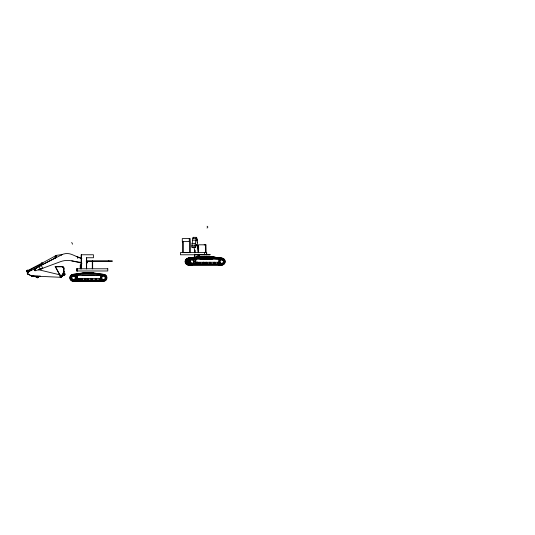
<?xml version="1.0" encoding="UTF-8"?>
<svg xmlns="http://www.w3.org/2000/svg" width="535" height="535" viewBox="0 0 535 535"><rect width="100%" height="100%" fill="white"/><g stroke="black" fill="none" stroke-linecap="round" stroke-linejoin="round"><path stroke-width="0.8" d="M192.834 258.03L192.874 257.495L192.834 258.171M196.532 239.138L196.954 239.292L196.967 241.024M194.479 252.466L194.539 250.24L195.208 250.24M194.941 252.199L195.001 250.654M26.844 271.024L26.777 270.656M26.79 270.864L27.078 270.282M71.456 276.194C70.098 277.565 72.573 280.179 72.392 279.892A2.407 2.407 0 0 1 71.456 276.194C81.541 273.231 92.916 274.301 103.315 275.545L104.044 275.639A2.227 2.227 0 0 1 104.044 279.939L72.753 279.992L74.131 279.986A2.267 2.267 0 0 0 74.131 275.605L72.472 275.605M187.39 259.997C186.019 261.361 188.521 263.989 188.307 263.695A2.407 2.381 -90 0 1 187.384 259.997L188.387 259.408M188.193 260.077L187.966 260.251C187.136 260.812 188.22 263.401 187.892 262.464M190.032 259.997C188.661 261.361 191.169 263.982 190.948 263.695A2.407 2.381 -90 0 1 190.025 259.997L191.042 259.408L201.26 258.231M190.534 260.251L190.834 260.077M192.847 238.322L196.138 238.322A12.559 0.903 90 0 1 196.84 238.342L198.345 249.109L198.231 252.192L196.967 245.491A19.808 1.424 90 0 0 196.151 244.682L195.308 247.351L191.737 247.043L192.847 238.322A12.559 0.903 -90 0 1 193.429 237.747M195.308 247.351L195.068 245.364L196.138 238.322M198.819 254.346L199.495 254.346M190.534 262.464C192.011 264.156 189.203 261.454 190.594 260.572M190.286 262.043L190.286 261.14M204.176 244.823L205.915 244.963M63.712 272.021L64.08 268.476A2.113 2.113 0 0 0 61.973 266.504L55.158 266.504L59.833 275.171L62.314 275.171L63.765 271.519L63.765 268.496A1.792 1.792 0 0 0 61.966 266.831L55.225 266.825M38.46 276.595L38.252 277.043A0.722 0.722 0 0 1 37.075 277.571L37.009 277.571A11.034 11.034 -90 0 0 33.631 276.107M38.339 276.802L38.232 277.043A0.722 0.722 0 0 1 37.009 277.571M71.723 242.449L72.579 244.201M55.386 266.504L60.228 275.498L62.528 275.498L64.08 271.593M194.105 257.295L195.021 254.245M197.395 257.295L198.311 254.245M62.481 275.498L63.752 271.854M64.474 274.495L64.474 273.96M55.807 255.884L55.928 256.66M27.365 273.806L28.709 271.225L35.029 268.918M27.606 273.887L28.863 271.305L31.572 270.101A5.838 5.832 0 0 1 29.291 270.476M38.079 277.137L37.611 277.431M55.76 255.884C57.72 256.318 54.951 256.018 55.928 256.198M38.38 276.595L38.814 276.408M34.454 269.379L34.875 269.219M34.728 269.279C33.464 271.245 37.176 269.841 34.895 269.199M37.764 277.371C39.162 276.421 36.433 275.605 36.995 277.137M60.335 275.498L60.294 275.525A0.95 0.95 0 0 0 60.294 276.862A0.95 0.95 0 0 0 61.639 276.869L62.695 276.06A1.11 1.103 0 0 1 63.866 275.191A0.95 0.95 0 0 0 64.775 273.599L64.742 273.572A1.411 1.411 0 0 1 63.919 271.854M197.234 262.257A0.789 0.782 -90 0 0 197.047 262.331L196.88 262.451A0.789 0.782 -90 0 0 197.174 263.788M55.707 255.83L56.335 255.77M34.394 269.319A0.869 0.869 0 0 1 34.768 269.072L38.921 266.443L56.228 257.509M34.869 269.072L41.195 265.307L42.787 268.396L35.417 270.717A0.869 0.869 0 0 1 34.32 270.168A0.869 0.869 0 0 1 34.869 269.072L34.768 269.072M55.68 255.743L42.091 263.166M41.596 264.029L41.295 263.454L28.489 270.202L28.729 270.63M41.616 264.096L28.743 270.677M54.135 258.385L55.239 257.816A0.956 0.956 0 0 0 55.714 256.673A0.682 0.682 0 0 1 56.014 255.449A0.682 0.682 0 0 0 55.707 256.673M41.108 265.307L38.908 266.443L62.227 254.54L55.834 255.449A0.682 0.682 0 0 0 55.326 256.432M61.197 254.927L62.047 254.54M188.594 259.91L187.966 260.251M190.754 260.077L191.242 259.91M81.527 262.504L71.79 260.879A19.808 19.802 -90 0 0 60.428 261.695L38.466 269.841M42.72 268.396L40.045 269.406L39.008 266.443M205.828 262.377L206.61 262.404M29.492 271.018L31.585 270.315M27.385 270.168L27.713 270.228A5.838 5.832 0 0 0 31.585 270.135L31.605 270.135M190.915 264.965L188.541 264.965A3.37 3.344 -90 0 1 185.197 261.588A3.511 3.484 -90 0 1 188.641 258.077L189.303 258.077A3.511 3.484 -90 0 0 185.826 261.588A3.511 3.484 -90 0 0 189.303 265.106L188.641 265.106A3.511 3.484 -90 0 1 185.163 261.588A3.37 3.344 -90 0 1 188.541 258.218L197.649 256.773L212.114 256.773L221.65 258.218A3.37 3.344 -90 0 1 224.988 261.588A3.37 3.344 -90 0 1 221.65 264.965L191.182 264.965A3.37 3.344 -90 0 1 187.838 261.588A3.511 3.484 -90 0 1 191.283 258.077L201.187 256.994M188.541 258.218L198.365 256.773M191.283 258.077L191.945 258.077A3.511 3.484 -90 0 0 188.467 261.588A3.511 3.484 -90 0 0 191.945 265.106L191.283 265.106A3.511 3.484 -90 0 1 187.805 261.588A3.37 3.344 -90 0 1 191.182 258.218L200.291 256.773M190.982 258.472L188.527 258.84A2.849 2.822 -90 0 0 188.527 264.343L189.29 264.444M191.182 258.218L201.006 256.773M64.013 274.763C66.006 274 62.521 273.211 63.979 274.743M188.641 258.077L197.89 256.994L212.321 256.994L221.744 258.111A3.478 3.444 -90 0 1 225.195 261.588A3.478 3.444 -90 0 1 221.744 265.066L188.641 265.106M191.089 263.1L192.633 263.294A1.752 1.739 -90 0 0 192.633 259.903L191.349 259.903M191.035 259.401L192.687 259.408A2.267 2.247 -90 0 1 192.674 263.788L192.025 263.862L222.319 263.742A2.227 2.207 -90 0 0 222.319 259.442L212.248 258.231L200.598 258.231M193.168 237.339L196.459 237.339M196.485 238.342L196.84 238.342M196.586 239.252L196.94 239.252M192.533 240.175L195.823 240.175M196.967 240.476L196.606 240.476L196.606 239.372M197.061 242.415L197.415 242.415M191.978 243.365L195.262 243.365M191.791 245.237L195.081 245.237M195.322 245.491L196.967 245.491M191.811 247.11L195.101 247.11M199.06 254.673L210.295 254.7M209.907 254.78L180.442 254.78L180.442 252.58L206.717 252.58L206.717 254.78M198.565 255.021L199.234 255.021L199.301 256.96M81.266 258.405L76.224 256.372L81.888 258.693M200.224 256.352L210.295 256.352M218.447 258.111L219.103 258.111L217.538 257.923M221.744 258.111L214.02 257.275M54.149 258.612L55.072 257.816A0.956 0.956 0 0 0 55.58 257.114M199.963 259.134L212.402 259.134M218.895 259.194L195.884 259.194L195.89 262.277M191.115 259.629L195.288 259.629L195.242 263.568L192.132 263.568M71.79 260.879L81.969 263.193M86.235 261.013L111.949 261.013A1.157 1.157 0 0 1 112.477 261.14L86.235 261.16M187.645 261.14L187.584 261.588M195.529 262.277L219.544 262.277L219.544 258.612L218.895 258.612L218.895 262.277M196.419 262.357L197.007 262.357M205.955 262.331L206.443 262.331M199.501 262.504L200.518 262.618A0.789 0.782 -90 0 1 200.311 263.855M213.739 262.431L214.796 262.511M191.115 262.912L192.179 263.568M188.447 263.1L188.093 262.825M81.735 264.972L80.237 264.972L80.237 268.784M221.744 265.066L221.089 265.066A3.478 3.444 -90 0 0 222.807 264.604M27.653 270.188L27.673 270.188A5.838 5.832 0 0 0 28.964 270.456M26.864 271.138L26.924 271.171A5.571 5.571 0 0 1 27.445 273.806L31.846 276.107L27.218 273.726M64.006 271.767L63.779 271.767A1.411 1.411 0 0 0 64.581 273.505L64.628 273.532A0.95 0.95 0 0 1 63.712 275.124A1.11 1.103 0 0 0 62.535 275.993M83.386 272.549L93.538 272.549M27.385 273.773L27.405 273.773A5.571 5.571 0 0 0 26.884 271.138M82.229 275.338L94.702 275.338M100.587 275.398L77.361 275.398L77.361 278.474L101.255 278.474L101.255 274.816L100.6 274.816L100.587 278.474M72.599 275.833L76.759 275.833L76.759 279.765L73.616 279.765L72.599 279.109M61.819 276.455A1.144 1.144 0 0 1 60.716 277.304L31.846 275.953M31.766 276.107L33.698 276.107M38.814 276.401L40.506 276.234L31.766 275.953M60.716 277.304L60.629 277.304A1.144 1.144 0 0 0 61.732 276.455M213.605 257.462L215.177 257.649M211.592 258.231L216.26 258.786M219.377 259.161L220.935 259.341M211.392 256.773L220.132 258.097M209.473 256.773L211.064 257.014M213.445 257.375L215.037 257.616M27.559 271.426L27.064 271.038L27.318 271.345M38.313 269.68L59.913 274.829M27.312 271.191C28.683 271.66 27.332 269.727 27.325 271.118M37.376 277.431L37.009 277.27M76.311 256.372L71.931 254.52A12.559 12.552 -90 0 0 61.284 254.927M197.642 262.277L197.83 262.364A0.789 0.782 -90 0 1 197.769 263.728M109.006 261.14L109.033 261.16A1.157 1.157 0 0 0 108.471 261.013M37.223 277.371L36.828 276.829M187.37 262.725L187.732 263.193M41.917 264.129L41.61 263.501M42.038 263.066L41.864 262.765L42.151 263.28M42.252 263.528L42.546 264.063L42.278 263.528M41.63 263.548L41.335 263.013L41.496 263.34M42.131 263.233L42.312 263.574M41.409 263.708L41.309 263.514M28.709 270.596L28.803 270.79M193.964 247.036L194.987 252.433M196.653 239.466L196.867 240.944M194.539 250.24L194.84 252.874M207.072 226.251L207.072 226.251A1.003 0.896 -8.3 0 1 207.012 227.997M219.203 258.612L219.203 262.277M206.45 252.58L206.45 254.673M206.156 252.58L205.915 244.816L198.619 244.816L198.619 252.58M205.6 244.816L205.6 252.58M204.53 252.58L204.53 254.78M197.823 254.734L194.653 254.734M195.944 259.194L195.944 258.612L195.509 258.612L195.509 263.862L195.944 263.862L195.944 262.277M195.589 262.277L195.589 263.862M195.155 258.612L195.155 260.11M189.778 252.627L189.778 241.559L182.295 241.559L182.295 238.57L190.159 238.57L190.159 252.627L182.783 252.627L182.783 241.559M189.29 238.57L189.29 241.559M183.164 241.873L183.164 252.627M182.602 241.272L182.602 242.215M92.655 261.013L92.655 268.784M92.301 261.013L92.301 268.784M86.643 257.756L86.643 268.824M86.469 268.824L86.469 257.756L93.451 257.756L93.451 254.767L81.18 254.767L81.18 268.824M81.353 254.767L81.353 268.824M80.591 264.972L80.591 268.784M77.709 257.469L77.709 258.418M77.428 275.398L77.428 274.816L76.986 274.816L76.986 280.059L77.428 280.059L77.428 278.474M77.321 268.784L77.321 270.977M77.1 268.784L77.1 270.984M76.9 268.784L76.9 270.977M221.978 258.231A3.478 3.444 -90 0 1 222.807 258.579M222.192 259.662A2.227 2.207 -90 0 1 222.995 260.478M192.553 259.903A1.752 1.739 -90 0 1 192.553 263.294M222.185 259.549A2.214 2.193 -90 0 1 223.169 260.124M220.52 263.608A2.214 2.193 -90 0 1 219.424 261.689M219.497 261.113A2.214 2.193 -90 0 1 221.049 259.549M204.089 263.481A0.789 0.782 -90 0 0 203.661 262.304L203.066 262.357A0.789 0.782 -90 0 0 203.012 263.728M200.364 262.484A0.789 0.782 -90 0 0 199.582 262.451L199.415 262.571A0.789 0.782 -90 0 0 199.709 263.909M218.521 262.391A0.789 0.782 -90 0 1 218.467 263.762M218.066 263.849A0.789 0.782 -90 0 1 217.932 262.29M210.563 262.531A0.789 0.782 -90 0 1 210.516 263.655M209.406 263.608A0.789 0.782 -90 0 1 209.452 262.491L209.62 262.371A0.789 0.782 -90 0 1 210.014 262.277M221.791 258.331A3.37 3.344 -90 0 1 222.6 258.673M222.6 264.511A3.37 3.344 -90 0 1 220.928 264.965M191.898 264.965A3.37 3.344 -90 0 1 188.561 261.588A3.37 3.344 -90 0 1 191.898 258.218M220.166 264.604A3.478 3.444 -90 0 1 218.447 265.066L219.103 265.066A3.478 3.444 -90 0 0 220.828 264.604M219.959 264.511A3.37 3.344 -90 0 1 218.287 264.965M189.256 264.965A3.37 3.344 -90 0 1 185.919 261.588A3.37 3.344 -90 0 1 189.256 258.218M220.681 264.511A3.37 3.344 -90 0 1 219.009 264.965M86.316 263.314A0.983 0.983 0 0 0 86.556 261.434L86.643 261.434A0.983 0.956 -81.9 0 1 86.402 263.314M61.478 276.802A0.95 0.95 0 0 1 60.141 276.802M61.746 266.504A2.113 2.113 0 0 1 63.825 268.216M62.408 266.952A1.792 1.792 0 0 1 62.802 267.166M63.371 267.848A1.792 1.792 0 0 1 63.511 268.276M74.031 275.833A2.267 2.267 0 0 1 74.505 276.194M199.033 254.647L199.053 255.095L199.033 254.647M71.957 276.455L71.884 278.661L73.221 279.591L73.997 279.491A1.752 1.752 0 0 0 73.997 276.1L71.957 276.455M60.268 275.946C61.03 278.327 62.12 274.268 60.268 275.946M197.335 262.257L197.141 262.331A0.789 0.782 -90 0 0 196.927 263.568A0.789 0.782 -90 0 0 198.171 263.454A0.789 0.782 -90 0 0 197.743 262.277L197.335 262.257M78.819 278.461L78.632 278.528A0.789 0.789 0 0 0 78.411 279.765A0.789 0.789 0 0 0 79.662 279.651A0.789 0.789 0 0 0 79.233 278.474L78.819 278.461M192.547 263.862L191.309 263.795L192.547 263.862M201.046 257.288L191.169 258.84A2.849 2.822 -90 0 0 191.169 264.343L222.379 264.343A2.849 2.822 -90 0 0 222.379 258.84L212.074 257.288L201.046 257.288M82.477 272.97L73.288 274.415A3.37 3.37 0 0 0 69.918 277.792A3.511 3.511 0 0 0 73.395 281.303L103.469 281.27A3.478 3.478 0 0 0 106.946 277.792A3.478 3.478 0 0 0 103.469 274.315L93.959 273.191L82.724 273.191L73.395 274.274A3.511 3.511 0 0 0 69.878 277.792A3.37 3.37 0 0 0 73.288 281.163L103.308 281.163A3.37 3.37 0 0 0 106.686 277.792A3.37 3.37 0 0 0 103.308 274.415L93.685 272.97L82.477 272.97M82.517 273.492L72.553 275.037A2.849 2.849 0 0 0 72.553 280.541L104.051 280.541A2.849 2.849 0 0 0 104.051 275.037L93.645 273.492L82.517 273.492M206.47 263.849L206.062 263.829A0.789 0.782 -90 0 1 205.674 262.598A0.789 0.782 -90 0 1 206.958 262.645A0.789 0.782 -90 0 1 206.47 263.849M210.262 263.842L209.854 263.822A0.789 0.782 -90 0 1 209.466 262.591A0.789 0.782 -90 0 1 210.75 262.645A0.789 0.782 -90 0 1 210.262 263.842M218.387 263.835L217.979 263.815A0.789 0.782 -90 0 1 217.591 262.578A0.789 0.782 -90 0 1 218.875 262.632A0.789 0.782 -90 0 1 218.387 263.835M88.048 280.046L87.64 280.026A0.789 0.789 0 0 1 87.245 278.795A0.789 0.789 0 0 1 88.543 278.849A0.789 0.789 0 0 1 88.048 280.046M91.88 280.039L91.472 280.026A0.789 0.789 0 0 1 91.077 278.788A0.789 0.789 0 0 1 92.368 278.842A0.789 0.789 0 0 1 91.88 280.039M100.078 280.032L99.67 280.012A0.789 0.789 0 0 1 99.276 278.782A0.789 0.789 0 0 1 100.567 278.835A0.789 0.789 0 0 1 100.078 280.032M73.95 275.525L73.549 275.505L73.95 275.525M192.5 259.328L192.118 259.328L192.5 259.328M107.782 268.784L76.712 268.784L76.712 270.977L107.782 270.977L107.782 268.784M81.327 280.106L81.139 280.019A0.789 0.789 0 0 1 81.139 278.688A0.789 0.789 0 0 1 82.35 279.25A0.789 0.789 0 0 1 81.327 280.106M199.809 263.909L199.622 263.822A0.789 0.782 -90 0 1 199.622 262.484A0.789 0.782 -90 0 1 200.819 263.046A0.789 0.782 -90 0 1 199.809 263.909M214.883 263.467A0.789 0.782 -90 0 0 214.254 262.257A0.789 0.782 -90 0 0 213.525 263.414A0.789 0.782 -90 0 0 214.883 263.467M204.189 263.481A0.789 0.782 -90 0 0 203.554 262.27A0.789 0.782 -90 0 0 202.832 263.427A0.789 0.782 -90 0 0 204.189 263.481M222.968 262.872A1.679 1.658 -90 0 0 222.226 260.07A1.679 1.658 -90 0 0 220.186 262.123A1.679 1.658 -90 0 0 222.968 262.872M223.309 263.253A2.214 2.193 -90 0 0 222.326 259.549A2.214 2.193 -90 0 0 219.638 262.264A2.214 2.193 -90 0 0 223.309 263.253M95.558 279.912A0.789 0.789 0 0 0 96.768 279.277A0.789 0.789 0 0 0 95.611 278.548A0.789 0.789 0 0 0 95.558 279.912M84.657 279.925A0.789 0.789 0 0 0 85.867 279.29A0.789 0.789 0 0 0 84.711 278.561A0.789 0.789 0 0 0 84.657 279.925M102.633 279.337A1.679 1.679 0 0 0 105.148 277.886A1.679 1.679 0 0 0 102.633 276.435A1.679 1.679 0 0 0 102.633 279.337M102.366 279.805A2.214 2.214 0 0 0 105.689 277.886A2.214 2.214 0 0 0 102.366 275.966A2.214 2.214 0 0 0 102.366 279.805"/></g></svg>
